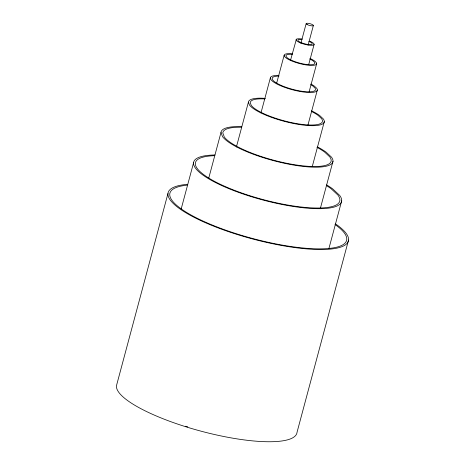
<?xml version="1.0" encoding="UTF-8"?>
<svg xmlns="http://www.w3.org/2000/svg" width="465" height="465" viewBox="0 0 465 465"><rect width="100%" height="100%" fill="white"/><g stroke="black" fill="none" stroke-linecap="round" stroke-linejoin="round"><path stroke-width="0.7" d="M167.958 193.539L116.453 385.764A93.308 22.89 15 0 0 204.443 432.066A93.308 22.89 15 0 0 297.042 432.252L348.547 240.027M181.164 209.047L193.562 162.773M208.779 178.025L220.985 132.467A57.869 14.194 15 0 1 241.626 126.643M236.394 147.01L248.409 102.166A39.205 9.62 15 0 1 265.387 98.394M260.964 112.954L270.345 77.928A24.279 5.958 15 0 1 278.965 75.481M276.605 83.392L284.127 55.323A16.81 4.127 15 0 1 292.619 53.818M290.579 60.055L296.403 39.188A9.346 2.29 15 0 1 302.39 39.101M300.884 43.274L306.15 23.628M308.109 45.134L313.369 25.488M308.667 64.711L314.125 44.361M309.144 91.768L316.665 63.699M307.946 125.044L317.333 90.024M312.271 166.54L324.285 121.702M320.397 208.256L332.981 161.297M328.9 248.577L341.676 200.897M284.127 55.323L284.574 56.538A16.81 4.127 15 0 0 304.203 64.606A16.81 4.127 15 0 0 316.217 62.479L314.689 61.06A16.81 4.127 15 0 0 310.062 58.509M270.345 77.928L270.99 79.684A24.279 5.958 15 0 0 299.344 91.338A24.279 5.958 15 0 0 316.688 88.263L314.485 86.211A24.279 5.958 15 0 0 310.876 84.008M248.409 102.166L249.449 105.009A39.205 9.62 15 0 0 295.234 123.824A39.205 9.62 15 0 0 323.245 118.86L319.688 115.547A39.205 9.62 15 0 0 311.48 110.792M220.985 132.467L222.526 136.663A57.869 14.194 15 0 0 290.096 164.43A57.869 14.194 15 0 0 331.44 157.106L326.192 152.218A57.869 14.194 15 0 0 317.589 146.963M335.567 223.944A93.308 22.89 15 0 1 313.724 249.356A93.308 22.89 15 0 1 193.986 217.283A93.308 22.89 15 0 1 187.668 184.332M214.725 155.682A74.644 18.309 15 0 0 249.275 195.532A74.644 18.309 15 0 0 337.869 195.021L331.097 188.714A74.644 18.309 15 0 0 326.663 185.733M241.614 127.265A55.986 13.735 15 0 0 222.805 132.938L224.293 136.995A55.986 13.735 15 0 0 289.672 163.86A55.986 13.735 15 0 0 329.673 156.775L324.593 152.043A55.986 13.735 15 0 0 316.956 147.324M264.742 98.935A37.322 9.155 15 0 0 250.228 102.637L251.222 105.34A37.322 9.155 15 0 0 294.804 123.248A37.322 9.155 15 0 0 321.472 118.529L318.089 115.372A37.322 9.155 15 0 0 311.434 111.42M301.622 39.508A7.463 1.831 15 0 0 298.146 39.763L297.856 40.176A7.463 1.831 15 0 0 306.766 44.297A7.463 1.831 15 0 0 311.422 42.722L310.318 42.048A7.463 1.831 15 0 0 308.847 41.368M278.907 76.115A22.396 5.493 15 0 0 272.17 78.399L272.763 80.021A22.396 5.493 15 0 0 298.914 90.762A22.396 5.493 15 0 0 314.915 87.932L312.881 86.037A22.396 5.493 15 0 0 310.794 84.688M292.2 54.341A14.927 3.662 15 0 0 285.946 55.788L286.347 56.87A14.927 3.662 15 0 0 303.779 64.036A14.927 3.662 15 0 0 314.445 62.147L313.09 60.886A14.927 3.662 15 0 0 309.777 58.985M187.761 426.882A91.442 22.43 15 0 1 185.709 426.242M334.992 224.479A91.442 22.43 15 0 1 312.48 248.694A91.442 22.43 15 0 1 196.393 217.847A91.442 22.43 15 0 1 187.052 185.163M214.97 154.99A76.527 18.774 15 0 0 247.717 195.527A76.527 18.774 15 0 0 339.642 195.352L332.696 188.889A76.527 18.774 15 0 0 326.604 184.89M296.031 39.705A9.346 2.29 15 0 0 307.196 44.867A9.346 2.29 15 0 0 313.026 42.896L311.637 42.048A9.346 2.29 15 0 0 309.8 41.199M307.138 24.552A3.732 0.918 15 0 0 313.224 25.697A3.732 0.918 15 0 0 308.911 23.43A3.732 0.918 15 0 0 307.138 24.552"/></g></svg>
